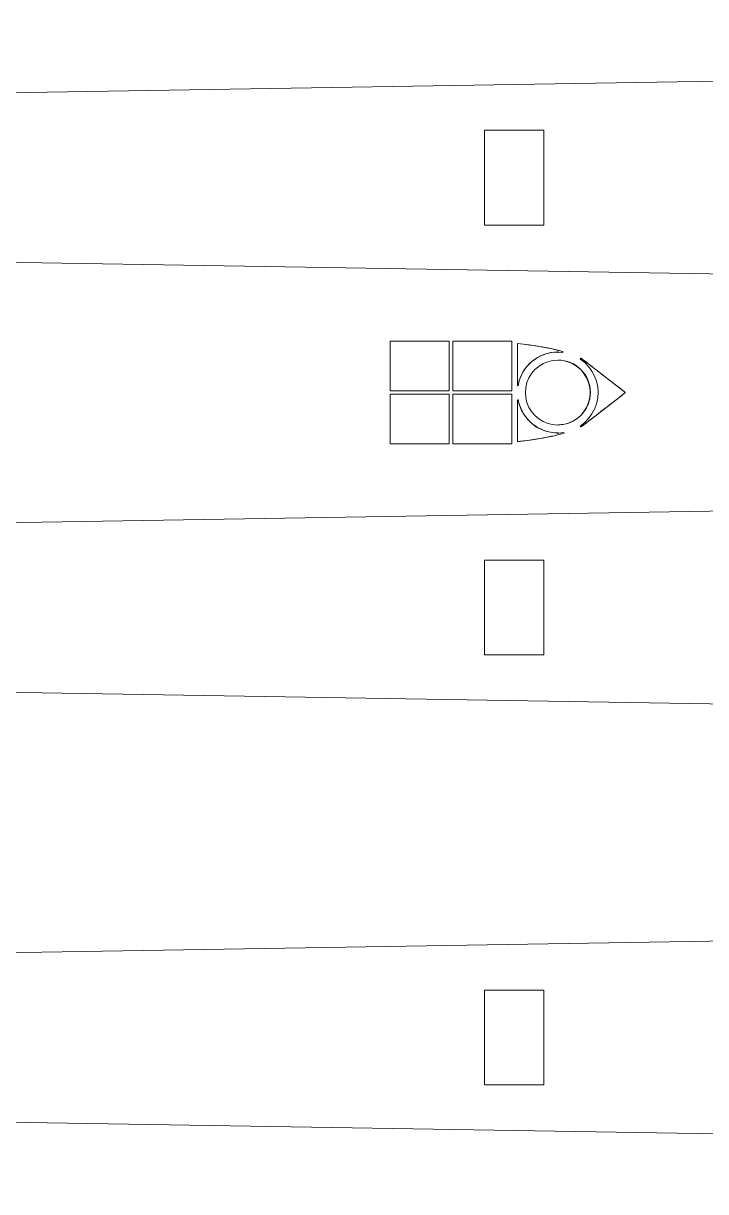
# Model space of a CAD drawing. Header units: centimetres. Extents: x -233 to -82, y 123 to 153.
# Drawn here: x -217 to -209.8, y 139.56 to 151.88 of the extents above; entities that cross this region are included whole.
import ezdxf

# ---------------------------------------------------------------- set-up
doc = ezdxf.new("R2010")
doc.units = ezdxf.units.CM
doc.header["$MEASUREMENT"] = 0
doc.layers.add('layer 1', color=7, linetype='Continuous')

msp = doc.modelspace()

# ---------------------------------------------------------------- linework, layer by layer
at = {"layer": 'layer 1', "color": 1, "lineweight": 9}
for points in [[(-232.60443, 150.89545), (-232.60443, 150.89545), (-172.60328, 151.88182), (-172.60328, 151.88182)], [(-211.84416, 148.52902), (-211.84416, 148.52902), (-211.84416, 148.00408), (-211.84416, 148.00408)], [(-211.35839, 148.41472), (-211.56699, 148.41472), (-211.74496, 148.26384), (-211.77915, 148.05806)], [(-211.11603, 148.34699), (-211.11603, 148.34699), (-211.11814, 148.34699), (-211.11814, 148.34699)], [(-211.77836, 147.91384), (-211.74231, 147.71014), (-211.56525, 147.5617), (-211.35838, 147.5617)]]:
    msp.add_open_spline(points, degree=3, dxfattribs=at)
for points, knots in [([(-211.50761, 149.75455), (-211.50761, 149.75455), (-212.13203, 149.75455), (-212.13203, 149.75455), (-212.13203, 149.75455), (-212.13203, 149.75455), (-212.13203, 150.75362), (-212.13203, 150.75362), (-212.13203, 150.75362), (-212.13203, 150.75362), (-211.50761, 150.75362), (-211.50761, 150.75362)], [0, 0, 0, 0, 0.25, 0.25, 0.25, 0.25, 0.5, 0.5, 0.5, 0.5, 1, 1, 1, 1]), ([(-211.50761, 149.75455), (-211.50761, 149.75455), (-211.50761, 150.75362), (-211.50761, 150.75362), (-211.50761, 150.75362), (-211.50761, 150.75362), (-211.50761, 149.75455), (-211.50761, 149.75455)], [0, 0, 0, 0, 0.33333333, 0.33333333, 0.33333333, 0.33333333, 1, 1, 1, 1]), ([(-232.60443, 146.35943), (-232.60443, 146.35943), (-172.60328, 147.3458), (-172.60328, 147.3458), (-172.60328, 147.3458), (-172.60328, 147.3458), (-172.60328, 148.62638), (-172.60328, 148.62638), (-172.60328, 148.62638), (-172.60328, 148.62638), (-232.60443, 149.61486), (-232.60443, 149.61486)], [0, 0, 0, 0, 0.25, 0.25, 0.25, 0.25, 0.5, 0.5, 0.5, 0.5, 1, 1, 1, 1]), ([(-212.50456, 148.00408), (-212.50456, 148.00408), (-213.12898, 148.00408), (-213.12898, 148.00408), (-213.12898, 148.00408), (-213.12898, 148.00408), (-213.12898, 148.52902), (-213.12898, 148.52902), (-213.12898, 148.52902), (-213.12898, 148.52902), (-212.50456, 148.52902), (-212.50456, 148.52902), (-212.50456, 148.52902), (-212.50456, 148.52902), (-212.50456, 148.00408), (-212.50456, 148.00408), (-212.50456, 148.00408), (-212.50456, 148.00408), (-212.50456, 148.52902), (-212.50456, 148.52902), (-212.50456, 148.52902), (-212.50456, 148.00408), (-212.50456, 148.00408)], [0, 0, 0, 0, 0.16666667, 0.16666667, 0.16666667, 0.16666667, 0.33333333, 0.33333333, 0.33333333, 0.33333333, 0.5, 0.5, 0.5, 0.5, 0.66666667, 0.66666667, 0.66666667, 0.66666667, 1, 1, 1, 1.52494, 1.52494, 1.52494, 1.52494]), ([(-211.84416, 148.00408), (-211.84416, 148.00408), (-212.46858, 148.00408), (-212.46858, 148.00408), (-212.46858, 148.00408), (-212.46858, 148.00408), (-212.46858, 148.52902), (-212.46858, 148.52902), (-212.46858, 148.52902), (-212.46858, 148.52902), (-211.84416, 148.52902), (-211.84416, 148.52902), (-211.84416, 148.52902), (-211.84416, 148.52902), (-211.84416, 148.00408), (-211.84416, 148.00408)], [0, 0, 0, 0, 0.2, 0.2, 0.2, 0.2, 0.4, 0.4, 0.4, 0.4, 0.6, 0.6, 0.6, 0.6, 1, 1, 1, 1]), ([(-211.78065, 148.057), (-211.78065, 148.057), (-211.787, 148.057), (-211.787, 148.057), (-211.787, 148.057), (-211.787, 148.057), (-211.787, 148.50362), (-211.787, 148.50362), (-211.787, 148.50362), (-211.787, 148.50362), (-211.75525, 148.5015), (-211.75525, 148.5015), (-211.75525, 148.5015), (-211.75525, 148.5015), (-211.7235, 148.49727), (-211.7235, 148.49727), (-211.7235, 148.49727), (-211.7235, 148.49727), (-211.65577, 148.48668), (-211.65577, 148.48668), (-211.65577, 148.48668), (-211.65577, 148.48668), (-211.58804, 148.47822), (-211.58804, 148.47822), (-211.58804, 148.47822), (-211.58804, 148.47822), (-211.55629, 148.47187), (-211.55629, 148.47187), (-211.55629, 148.47187), (-211.55629, 148.47187), (-211.52454, 148.46763), (-211.52454, 148.46763), (-211.52454, 148.46763), (-211.52454, 148.46763), (-211.4949, 148.46128), (-211.4949, 148.46128), (-211.4949, 148.46128), (-211.4949, 148.46128), (-211.46527, 148.45705), (-211.46527, 148.45705), (-211.46527, 148.45705), (-211.46527, 148.45705), (-211.43564, 148.4507), (-211.43564, 148.4507), (-211.43564, 148.4507), (-211.43564, 148.4507), (-211.41024, 148.44435), (-211.41024, 148.44435), (-211.41024, 148.44435), (-211.41024, 148.44435), (-211.35732, 148.43165), (-211.35732, 148.43165), (-211.35732, 148.43165), (-211.35732, 148.43165), (-211.30652, 148.41895), (-211.30652, 148.41895), (-211.30652, 148.41895), (-211.30652, 148.41895), (-211.36155, 148.43377), (-211.36155, 148.43377), (-211.36155, 148.43377), (-211.36155, 148.43377), (-211.42082, 148.44647), (-211.42082, 148.44647), (-211.42082, 148.44647), (-211.42082, 148.44647), (-211.48009, 148.45917), (-211.48009, 148.45917), (-211.48009, 148.45917), (-211.48009, 148.45917), (-211.53935, 148.46975), (-211.53935, 148.46975), (-211.53935, 148.46975), (-211.53935, 148.46975), (-211.60074, 148.48033), (-211.60074, 148.48033), (-211.60074, 148.48033), (-211.60074, 148.48033), (-211.66212, 148.4888), (-211.66212, 148.4888), (-211.66212, 148.4888), (-211.66212, 148.4888), (-211.787, 148.50362), (-211.787, 148.50362)], [0, 0, 0, 0, 0.04545455, 0.04545455, 0.04545455, 0.04545455, 0.09090909, 0.09090909, 0.09090909, 0.09090909, 0.13636364, 0.13636364, 0.13636364, 0.13636364, 0.18181818, 0.18181818, 0.18181818, 0.18181818, 0.22727273, 0.22727273, 0.22727273, 0.22727273, 0.27272727, 0.27272727, 0.27272727, 0.27272727, 0.31818182, 0.31818182, 0.31818182, 0.31818182, 0.36363636, 0.36363636, 0.36363636, 0.36363636, 0.40909091, 0.40909091, 0.40909091, 0.40909091, 0.45454545, 0.45454545, 0.45454545, 0.45454545, 0.5, 0.5, 0.5, 0.5, 0.54545455, 0.54545455, 0.54545455, 0.54545455, 0.59090909, 0.59090909, 0.59090909, 0.59090909, 0.63636364, 0.63636364, 0.63636364, 0.63636364, 0.68181818, 0.68181818, 0.68181818, 0.68181818, 0.72727273, 0.72727273, 0.72727273, 0.72727273, 0.77272727, 0.77272727, 0.77272727, 0.77272727, 0.81818182, 0.81818182, 0.81818182, 0.81818182, 0.86363636, 0.86363636, 0.86363636, 0.86363636, 0.90909091, 0.90909091, 0.90909091, 0.90909091, 1, 1, 1, 1]), ([(-211.30652, 148.41048), (-211.30652, 148.41048), (-211.36579, 148.4126), (-211.36579, 148.4126), (-211.36579, 148.4126), (-211.36579, 148.4126), (-211.42506, 148.40837), (-211.42506, 148.40837), (-211.42506, 148.40837), (-211.42506, 148.40837), (-211.48221, 148.39567), (-211.48221, 148.39567), (-211.48221, 148.39567), (-211.48221, 148.39567), (-211.53936, 148.3745), (-211.53936, 148.3745), (-211.53936, 148.3745), (-211.53936, 148.3745), (-211.59016, 148.34487), (-211.59016, 148.34487), (-211.59016, 148.34487), (-211.59016, 148.34487), (-211.63884, 148.311), (-211.63884, 148.311), (-211.63884, 148.311), (-211.63884, 148.311), (-211.68117, 148.26867), (-211.68117, 148.26867), (-211.68117, 148.26867), (-211.68117, 148.26867), (-211.71716, 148.2221), (-211.71716, 148.2221), (-211.71716, 148.2221), (-211.71716, 148.2221), (-211.74467, 148.16918), (-211.74467, 148.16918), (-211.74467, 148.16918), (-211.74467, 148.16918), (-211.76796, 148.11415), (-211.76796, 148.11415), (-211.76796, 148.11415), (-211.76796, 148.11415), (-211.78066, 148.057), (-211.78066, 148.057)], [0, 0, 0, 0, 0.08333333, 0.08333333, 0.08333333, 0.08333333, 0.16666667, 0.16666667, 0.16666667, 0.16666667, 0.25, 0.25, 0.25, 0.25, 0.33333333, 0.33333333, 0.33333333, 0.33333333, 0.41666667, 0.41666667, 0.41666667, 0.41666667, 0.5, 0.5, 0.5, 0.5, 0.58333333, 0.58333333, 0.58333333, 0.58333333, 0.66666667, 0.66666667, 0.66666667, 0.66666667, 0.75, 0.75, 0.75, 0.75, 0.83333333, 0.83333333, 0.83333333, 0.83333333, 1, 1, 1, 1]), ([(-211.30652, 148.41896), (-211.30652, 148.41896), (-211.30652, 148.41049), (-211.30652, 148.41049), (-211.30652, 148.41049), (-211.30652, 148.41049), (-211.30652, 148.41896), (-211.30652, 148.41896)], [0, 0, 0, 0, 0.33333333, 0.33333333, 0.33333333, 0.33333333, 1, 1, 1, 1]), ([(-211.01867, 147.98715), (-211.01867, 147.98715), (-211.0229, 147.93423), (-211.0229, 147.93423), (-211.0229, 147.93423), (-211.0229, 147.93423), (-211.0356, 147.88132), (-211.0356, 147.88132), (-211.0356, 147.88132), (-211.0356, 147.88132), (-211.05677, 147.83052), (-211.05677, 147.83052), (-211.05677, 147.83052), (-211.05677, 147.83052), (-211.08428, 147.78607), (-211.08428, 147.78607), (-211.08428, 147.78607), (-211.08428, 147.78607), (-211.11815, 147.74585), (-211.11815, 147.74585), (-211.11815, 147.74585), (-211.11815, 147.74585), (-211.16048, 147.70987), (-211.16048, 147.70987), (-211.16048, 147.70987), (-211.16048, 147.70987), (-211.20493, 147.68235), (-211.20493, 147.68235), (-211.20493, 147.68235), (-211.20493, 147.68235), (-211.25573, 147.66118), (-211.25573, 147.66118), (-211.25573, 147.66118), (-211.25573, 147.66118), (-211.30653, 147.64848), (-211.30653, 147.64848), (-211.30653, 147.64848), (-211.30653, 147.64848), (-211.35945, 147.64425), (-211.35945, 147.64425), (-211.35945, 147.64425), (-211.35945, 147.64425), (-211.41448, 147.64848), (-211.41448, 147.64848), (-211.41448, 147.64848), (-211.41448, 147.64848), (-211.46528, 147.66118), (-211.46528, 147.66118), (-211.46528, 147.66118), (-211.46528, 147.66118), (-211.51608, 147.68235), (-211.51608, 147.68235), (-211.51608, 147.68235), (-211.51608, 147.68235), (-211.56053, 147.70987), (-211.56053, 147.70987), (-211.56053, 147.70987), (-211.56053, 147.70987), (-211.60287, 147.74585), (-211.60287, 147.74585), (-211.60287, 147.74585), (-211.60287, 147.74585), (-211.63673, 147.78607), (-211.63673, 147.78607), (-211.63673, 147.78607), (-211.63673, 147.78607), (-211.66425, 147.83052), (-211.66425, 147.83052), (-211.66425, 147.83052), (-211.66425, 147.83052), (-211.68542, 147.88132), (-211.68542, 147.88132), (-211.68542, 147.88132), (-211.68542, 147.88132), (-211.69812, 147.93423), (-211.69812, 147.93423), (-211.69812, 147.93423), (-211.69812, 147.93423), (-211.70235, 147.98715), (-211.70235, 147.98715), (-211.70235, 147.98715), (-211.70235, 147.98715), (-211.69812, 148.04007), (-211.69812, 148.04007), (-211.69812, 148.04007), (-211.69812, 148.04007), (-211.68542, 148.09298), (-211.68542, 148.09298), (-211.68542, 148.09298), (-211.68542, 148.09298), (-211.66425, 148.14167), (-211.66425, 148.14167), (-211.66425, 148.14167), (-211.66425, 148.14167), (-211.63673, 148.18823), (-211.63673, 148.18823), (-211.63673, 148.18823), (-211.63673, 148.18823), (-211.60287, 148.22845), (-211.60287, 148.22845), (-211.60287, 148.22845), (-211.60287, 148.22845), (-211.56053, 148.26232), (-211.56053, 148.26232), (-211.56053, 148.26232), (-211.56053, 148.26232), (-211.51608, 148.29195), (-211.51608, 148.29195), (-211.51608, 148.29195), (-211.51608, 148.29195), (-211.46528, 148.311), (-211.46528, 148.311), (-211.46528, 148.311), (-211.46528, 148.311), (-211.41448, 148.3237), (-211.41448, 148.3237), (-211.41448, 148.3237), (-211.41448, 148.3237), (-211.35945, 148.32793), (-211.35945, 148.32793), (-211.35945, 148.32793), (-211.35945, 148.32793), (-211.30653, 148.3237), (-211.30653, 148.3237), (-211.30653, 148.3237), (-211.30653, 148.3237), (-211.25573, 148.311), (-211.25573, 148.311), (-211.25573, 148.311), (-211.25573, 148.311), (-211.20493, 148.29195), (-211.20493, 148.29195), (-211.20493, 148.29195), (-211.20493, 148.29195), (-211.16048, 148.26232), (-211.16048, 148.26232), (-211.16048, 148.26232), (-211.16048, 148.26232), (-211.11815, 148.22845), (-211.11815, 148.22845), (-211.11815, 148.22845), (-211.11815, 148.22845), (-211.08428, 148.18823), (-211.08428, 148.18823), (-211.08428, 148.18823), (-211.08428, 148.18823), (-211.05677, 148.14167), (-211.05677, 148.14167), (-211.05677, 148.14167), (-211.05677, 148.14167), (-211.0356, 148.09298), (-211.0356, 148.09298), (-211.0356, 148.09298), (-211.0356, 148.09298), (-211.0229, 148.04007), (-211.0229, 148.04007), (-211.0229, 148.04007), (-211.0229, 148.04007), (-211.01867, 147.98715), (-211.01867, 147.98715)], [0, 0, 0, 0, 0.02439024, 0.02439024, 0.02439024, 0.02439024, 0.04878049, 0.04878049, 0.04878049, 0.04878049, 0.07317073, 0.07317073, 0.07317073, 0.07317073, 0.09756098, 0.09756098, 0.09756098, 0.09756098, 0.12195122, 0.12195122, 0.12195122, 0.12195122, 0.14634146, 0.14634146, 0.14634146, 0.14634146, 0.17073171, 0.17073171, 0.17073171, 0.17073171, 0.19512195, 0.19512195, 0.19512195, 0.19512195, 0.2195122, 0.2195122, 0.2195122, 0.2195122, 0.24390244, 0.24390244, 0.24390244, 0.24390244, 0.26829268, 0.26829268, 0.26829268, 0.26829268, 0.29268293, 0.29268293, 0.29268293, 0.29268293, 0.31707317, 0.31707317, 0.31707317, 0.31707317, 0.34146341, 0.34146341, 0.34146341, 0.34146341, 0.36585366, 0.36585366, 0.36585366, 0.36585366, 0.3902439, 0.3902439, 0.3902439, 0.3902439, 0.41463415, 0.41463415, 0.41463415, 0.41463415, 0.43902439, 0.43902439, 0.43902439, 0.43902439, 0.46341463, 0.46341463, 0.46341463, 0.46341463, 0.48780488, 0.48780488, 0.48780488, 0.48780488, 0.51219512, 0.51219512, 0.51219512, 0.51219512, 0.53658537, 0.53658537, 0.53658537, 0.53658537, 0.56097561, 0.56097561, 0.56097561, 0.56097561, 0.58536585, 0.58536585, 0.58536585, 0.58536585, 0.6097561, 0.6097561, 0.6097561, 0.6097561, 0.63414634, 0.63414634, 0.63414634, 0.63414634, 0.65853659, 0.65853659, 0.65853659, 0.65853659, 0.68292683, 0.68292683, 0.68292683, 0.68292683, 0.70731707, 0.70731707, 0.70731707, 0.70731707, 0.73170732, 0.73170732, 0.73170732, 0.73170732, 0.75609756, 0.75609756, 0.75609756, 0.75609756, 0.7804878, 0.7804878, 0.7804878, 0.7804878, 0.80487805, 0.80487805, 0.80487805, 0.80487805, 0.82926829, 0.82926829, 0.82926829, 0.82926829, 0.85365854, 0.85365854, 0.85365854, 0.85365854, 0.87804878, 0.87804878, 0.87804878, 0.87804878, 0.90243902, 0.90243902, 0.90243902, 0.90243902, 0.92682927, 0.92682927, 0.92682927, 0.92682927, 0.95121951, 0.95121951, 0.95121951, 0.95121951, 1, 1, 1, 1]), ([(-211.35835, 147.64636), (-211.16958, 147.64636), (-211.01655, 147.79943), (-211.01655, 147.9882), (-211.01655, 147.9882), (-211.01655, 148.17698), (-211.16958, 148.33001), (-211.35835, 148.33005)], [0, 0, 0, 0, 0.33333333, 0.33333333, 0.33333333, 0.33333333, 1, 1, 1, 1]), ([(-211.1245, 147.63155), (-211.1245, 147.63155), (-211.07582, 147.66965), (-211.07582, 147.66965), (-211.07582, 147.66965), (-211.07582, 147.66965), (-211.0356, 147.71198), (-211.0356, 147.71198), (-211.0356, 147.71198), (-211.0356, 147.71198), (-210.99962, 147.76067), (-210.99962, 147.76067), (-210.99962, 147.76067), (-210.99962, 147.76067), (-210.9721, 147.81147), (-210.9721, 147.81147), (-210.9721, 147.81147), (-210.9721, 147.81147), (-210.95093, 147.86862), (-210.95093, 147.86862), (-210.95093, 147.86862), (-210.95093, 147.86862), (-210.93823, 147.92788), (-210.93823, 147.92788), (-210.93823, 147.92788), (-210.93823, 147.92788), (-210.934, 147.98715), (-210.934, 147.98715), (-210.934, 147.98715), (-210.934, 147.98715), (-210.93823, 148.04642), (-210.93823, 148.04642), (-210.93823, 148.04642), (-210.93823, 148.04642), (-210.95093, 148.10568), (-210.95093, 148.10568), (-210.95093, 148.10568), (-210.95093, 148.10568), (-210.9721, 148.16072), (-210.9721, 148.16072), (-210.9721, 148.16072), (-210.9721, 148.16072), (-210.99962, 148.21363), (-210.99962, 148.21363), (-210.99962, 148.21363), (-210.99962, 148.21363), (-211.0356, 148.26232), (-211.0356, 148.26232), (-211.0356, 148.26232), (-211.0356, 148.26232), (-211.07582, 148.30465), (-211.07582, 148.30465), (-211.07582, 148.30465), (-211.07582, 148.30465), (-211.1245, 148.34063), (-211.1245, 148.34063), (-211.1245, 148.34063), (-211.1245, 148.34063), (-211.11815, 148.34698), (-211.11815, 148.34698), (-211.11815, 148.34698), (-211.11815, 148.34698), (-211.11603, 148.34698), (-211.11603, 148.34698), (-211.11603, 148.34698), (-211.11603, 148.34698), (-211.11392, 148.34698), (-211.11392, 148.34698), (-211.11392, 148.34698), (-211.11392, 148.34698), (-211.11392, 148.34487), (-211.11392, 148.34487), (-211.11392, 148.34487), (-211.11392, 148.34487), (-211.10968, 148.34487), (-211.10968, 148.34487), (-211.10968, 148.34487), (-211.10968, 148.34487), (-211.10545, 148.34063), (-211.10545, 148.34063), (-211.10545, 148.34063), (-211.10545, 148.34063), (-211.10122, 148.3364), (-211.10122, 148.3364), (-211.10122, 148.3364), (-211.10122, 148.3364), (-211.09275, 148.33217), (-211.09275, 148.33217), (-211.09275, 148.33217), (-211.09275, 148.33217), (-211.08428, 148.3237), (-211.08428, 148.3237), (-211.08428, 148.3237), (-211.08428, 148.3237), (-211.07158, 148.31735), (-211.07158, 148.31735), (-211.07158, 148.31735), (-211.07158, 148.31735), (-211.05888, 148.30677), (-211.05888, 148.30677), (-211.05888, 148.30677), (-211.05888, 148.30677), (-211.04618, 148.29618), (-211.04618, 148.29618), (-211.04618, 148.29618), (-211.04618, 148.29618), (-211.03137, 148.2856), (-211.03137, 148.2856), (-211.03137, 148.2856), (-211.03137, 148.2856), (-211.01443, 148.2729), (-211.01443, 148.2729), (-211.01443, 148.2729), (-211.01443, 148.2729), (-210.9975, 148.2602), (-210.9975, 148.2602), (-210.9975, 148.2602), (-210.9975, 148.2602), (-210.98057, 148.24538), (-210.98057, 148.24538), (-210.98057, 148.24538), (-210.98057, 148.24538), (-210.96152, 148.23057), (-210.96152, 148.23057), (-210.96152, 148.23057), (-210.96152, 148.23057), (-210.94035, 148.21575), (-210.94035, 148.21575), (-210.94035, 148.21575), (-210.94035, 148.21575), (-210.9213, 148.19882), (-210.9213, 148.19882), (-210.9213, 148.19882), (-210.9213, 148.19882), (-210.90013, 148.184), (-210.90013, 148.184), (-210.90013, 148.184), (-210.90013, 148.184), (-210.85568, 148.15013), (-210.85568, 148.15013), (-210.85568, 148.15013), (-210.85568, 148.15013), (-210.81123, 148.11415), (-210.81123, 148.11415), (-210.81123, 148.11415), (-210.81123, 148.11415), (-210.76678, 148.08028), (-210.76678, 148.08028), (-210.76678, 148.08028), (-210.76678, 148.08028), (-210.72445, 148.04642), (-210.72445, 148.04642), (-210.72445, 148.04642), (-210.72445, 148.04642), (-210.70328, 148.0316), (-210.70328, 148.0316), (-210.70328, 148.0316), (-210.70328, 148.0316), (-210.68423, 148.01467), (-210.68423, 148.01467), (-210.68423, 148.01467), (-210.68423, 148.01467), (-210.66518, 147.99985), (-210.66518, 147.99985), (-210.66518, 147.99985), (-210.66518, 147.99985), (-210.64825, 147.98715), (-210.64825, 147.98715), (-210.64825, 147.98715), (-210.64825, 147.98715), (-210.67788, 148.01043), (-210.67788, 148.01043), (-210.67788, 148.01043), (-210.67788, 148.01043), (-210.70752, 148.03372), (-210.70752, 148.03372), (-210.70752, 148.03372), (-210.70752, 148.03372), (-210.73503, 148.05488), (-210.73503, 148.05488), (-210.73503, 148.05488), (-210.73503, 148.05488), (-210.76255, 148.07605), (-210.76255, 148.07605), (-210.76255, 148.07605), (-210.76255, 148.07605), (-210.78795, 148.09722), (-210.78795, 148.09722), (-210.78795, 148.09722), (-210.78795, 148.09722), (-210.81335, 148.11627), (-210.81335, 148.11627), (-210.81335, 148.11627), (-210.81335, 148.11627), (-210.83875, 148.13532), (-210.83875, 148.13532), (-210.83875, 148.13532), (-210.83875, 148.13532), (-210.86203, 148.15437), (-210.86203, 148.15437), (-210.86203, 148.15437), (-210.86203, 148.15437), (-210.88532, 148.1713), (-210.88532, 148.1713), (-210.88532, 148.1713), (-210.88532, 148.1713), (-210.90648, 148.18823), (-210.90648, 148.18823), (-210.90648, 148.18823), (-210.90648, 148.18823), (-210.92765, 148.20517), (-210.92765, 148.20517), (-210.92765, 148.20517), (-210.92765, 148.20517), (-210.9467, 148.21998), (-210.9467, 148.21998), (-210.9467, 148.21998), (-210.9467, 148.21998), (-210.96575, 148.23268), (-210.96575, 148.23268), (-210.96575, 148.23268), (-210.96575, 148.23268), (-210.98268, 148.2475), (-210.98268, 148.2475), (-210.98268, 148.2475), (-210.98268, 148.2475), (-210.99962, 148.2602), (-210.99962, 148.2602), (-210.99962, 148.2602), (-210.99962, 148.2602), (-211.01443, 148.27078), (-211.01443, 148.27078), (-211.01443, 148.27078), (-211.01443, 148.27078), (-211.02713, 148.28137), (-211.02713, 148.28137), (-211.02713, 148.28137), (-211.02713, 148.28137), (-211.04195, 148.29195), (-211.04195, 148.29195), (-211.04195, 148.29195), (-211.04195, 148.29195), (-211.05253, 148.30042), (-211.05253, 148.30042), (-211.05253, 148.30042), (-211.05253, 148.30042), (-211.06312, 148.30888), (-211.06312, 148.30888), (-211.06312, 148.30888), (-211.06312, 148.30888), (-211.0737, 148.31735), (-211.0737, 148.31735), (-211.0737, 148.31735), (-211.0737, 148.31735), (-211.08217, 148.3237), (-211.08217, 148.3237), (-211.08217, 148.3237), (-211.08217, 148.3237), (-211.08852, 148.32793), (-211.08852, 148.32793), (-211.08852, 148.32793), (-211.08852, 148.32793), (-211.09487, 148.33217), (-211.09487, 148.33217), (-211.09487, 148.33217), (-211.09487, 148.33217), (-211.0991, 148.3364), (-211.0991, 148.3364), (-211.0991, 148.3364), (-211.0991, 148.3364), (-211.10333, 148.34063), (-211.10333, 148.34063), (-211.10333, 148.34063), (-211.10333, 148.34063), (-211.10757, 148.34275), (-211.10757, 148.34275), (-211.10757, 148.34275), (-211.10757, 148.34275), (-211.10968, 148.34487), (-211.10968, 148.34487), (-211.10968, 148.34487), (-211.10968, 148.34487), (-211.11392, 148.34487), (-211.11392, 148.34487), (-211.11392, 148.34487), (-211.11392, 148.34487), (-211.11392, 148.34698), (-211.11392, 148.34698)], [0, 0, 0, 0, 0.01369863, 0.01369863, 0.01369863, 0.01369863, 0.02739726, 0.02739726, 0.02739726, 0.02739726, 0.04109589, 0.04109589, 0.04109589, 0.04109589, 0.05479452, 0.05479452, 0.05479452, 0.05479452, 0.06849315, 0.06849315, 0.06849315, 0.06849315, 0.08219178, 0.08219178, 0.08219178, 0.08219178, 0.09589041, 0.09589041, 0.09589041, 0.09589041, 0.10958904, 0.10958904, 0.10958904, 0.10958904, 0.12328767, 0.12328767, 0.12328767, 0.12328767, 0.1369863, 0.1369863, 0.1369863, 0.1369863, 0.15068493, 0.15068493, 0.15068493, 0.15068493, 0.16438356, 0.16438356, 0.16438356, 0.16438356, 0.17808219, 0.17808219, 0.17808219, 0.17808219, 0.19178082, 0.19178082, 0.19178082, 0.19178082, 0.20547945, 0.20547945, 0.20547945, 0.20547945, 0.21917808, 0.21917808, 0.21917808, 0.21917808, 0.23287671, 0.23287671, 0.23287671, 0.23287671, 0.24657534, 0.24657534, 0.24657534, 0.24657534, 0.26027397, 0.26027397, 0.26027397, 0.26027397, 0.2739726, 0.2739726, 0.2739726, 0.2739726, 0.28767123, 0.28767123, 0.28767123, 0.28767123, 0.30136986, 0.30136986, 0.30136986, 0.30136986, 0.31506849, 0.31506849, 0.31506849, 0.31506849, 0.32876712, 0.32876712, 0.32876712, 0.32876712, 0.34246575, 0.34246575, 0.34246575, 0.34246575, 0.35616438, 0.35616438, 0.35616438, 0.35616438, 0.36986301, 0.36986301, 0.36986301, 0.36986301, 0.38356164, 0.38356164, 0.38356164, 0.38356164, 0.39726027, 0.39726027, 0.39726027, 0.39726027, 0.4109589, 0.4109589, 0.4109589, 0.4109589, 0.42465753, 0.42465753, 0.42465753, 0.42465753, 0.43835616, 0.43835616, 0.43835616, 0.43835616, 0.45205479, 0.45205479, 0.45205479, 0.45205479, 0.46575342, 0.46575342, 0.46575342, 0.46575342, 0.47945205, 0.47945205, 0.47945205, 0.47945205, 0.49315068, 0.49315068, 0.49315068, 0.49315068, 0.50684932, 0.50684932, 0.50684932, 0.50684932, 0.52054795, 0.52054795, 0.52054795, 0.52054795, 0.53424658, 0.53424658, 0.53424658, 0.53424658, 0.54794521, 0.54794521, 0.54794521, 0.54794521, 0.56164384, 0.56164384, 0.56164384, 0.56164384, 0.57534247, 0.57534247, 0.57534247, 0.57534247, 0.5890411, 0.5890411, 0.5890411, 0.5890411, 0.60273973, 0.60273973, 0.60273973, 0.60273973, 0.61643836, 0.61643836, 0.61643836, 0.61643836, 0.63013699, 0.63013699, 0.63013699, 0.63013699, 0.64383562, 0.64383562, 0.64383562, 0.64383562, 0.65753425, 0.65753425, 0.65753425, 0.65753425, 0.67123288, 0.67123288, 0.67123288, 0.67123288, 0.68493151, 0.68493151, 0.68493151, 0.68493151, 0.69863014, 0.69863014, 0.69863014, 0.69863014, 0.71232877, 0.71232877, 0.71232877, 0.71232877, 0.7260274, 0.7260274, 0.7260274, 0.7260274, 0.73972603, 0.73972603, 0.73972603, 0.73972603, 0.75342466, 0.75342466, 0.75342466, 0.75342466, 0.76712329, 0.76712329, 0.76712329, 0.76712329, 0.78082192, 0.78082192, 0.78082192, 0.78082192, 0.79452055, 0.79452055, 0.79452055, 0.79452055, 0.80821918, 0.80821918, 0.80821918, 0.80821918, 0.82191781, 0.82191781, 0.82191781, 0.82191781, 0.83561644, 0.83561644, 0.83561644, 0.83561644, 0.84931507, 0.84931507, 0.84931507, 0.84931507, 0.8630137, 0.8630137, 0.8630137, 0.8630137, 0.87671233, 0.87671233, 0.87671233, 0.87671233, 0.89041096, 0.89041096, 0.89041096, 0.89041096, 0.90410959, 0.90410959, 0.90410959, 0.90410959, 0.91780822, 0.91780822, 0.91780822, 0.91780822, 0.93150685, 0.93150685, 0.93150685, 0.93150685, 0.94520548, 0.94520548, 0.94520548, 0.94520548, 0.95890411, 0.95890411, 0.95890411, 0.95890411, 0.97260274, 0.97260274, 0.97260274, 0.97260274, 1, 1, 1, 1]), ([(-213.12898, 147.9702), (-213.12898, 147.9702), (-212.50456, 147.9702), (-212.50456, 147.9702), (-212.50456, 147.9702), (-212.50456, 147.9702), (-212.50456, 147.44527), (-212.50456, 147.44527), (-212.50456, 147.44527), (-212.50456, 147.44527), (-212.50456, 147.9702), (-212.50456, 147.9702)], [0, 0, 0, 0, 0.25, 0.25, 0.25, 0.25, 0.5, 0.5, 0.5, 0.5, 1, 1, 1, 1]), ([(-212.50455, 147.44527), (-212.50455, 147.44527), (-213.12897, 147.44527), (-213.12897, 147.44527), (-213.12897, 147.44527), (-213.12897, 147.44527), (-213.12897, 147.9702), (-213.12897, 147.9702)], [0, 0, 0, 0, 0.33333333, 0.33333333, 0.33333333, 0.33333333, 1, 1, 1, 1]), ([(-211.84416, 147.44528), (-211.84416, 147.44528), (-212.46858, 147.44528), (-212.46858, 147.44528), (-212.46858, 147.44528), (-212.46858, 147.44528), (-212.46858, 147.97022), (-212.46858, 147.97022), (-212.46858, 147.97022), (-212.46858, 147.97022), (-211.84416, 147.97022), (-211.84416, 147.97022), (-211.84416, 147.97022), (-211.84416, 147.97022), (-211.84416, 147.44528), (-211.84416, 147.44528), (-211.84416, 147.44528), (-211.84416, 147.44528), (-211.84416, 147.97022), (-211.84416, 147.97022), (-211.84416, 147.97022), (-211.84416, 147.44528), (-211.84416, 147.44528)], [0, 0, 0, 0, 0.16666667, 0.16666667, 0.16666667, 0.16666667, 0.33333333, 0.33333333, 0.33333333, 0.33333333, 0.5, 0.5, 0.5, 0.5, 0.66666667, 0.66666667, 0.66666667, 0.66666667, 1, 1, 1, 1.52494, 1.52494, 1.52494, 1.52494]), ([(-211.78701, 147.46856), (-211.78701, 147.46856), (-211.78701, 147.90671), (-211.78701, 147.90671), (-211.78701, 147.90671), (-211.78701, 147.90671), (-211.78066, 147.91306), (-211.78066, 147.91306), (-211.78066, 147.91306), (-211.78066, 147.91306), (-211.76584, 147.85379), (-211.76584, 147.85379), (-211.76584, 147.85379), (-211.76584, 147.85379), (-211.74256, 147.79876), (-211.74256, 147.79876), (-211.74256, 147.79876), (-211.74256, 147.79876), (-211.71293, 147.74796), (-211.71293, 147.74796), (-211.71293, 147.74796), (-211.71293, 147.74796), (-211.67694, 147.70139), (-211.67694, 147.70139), (-211.67694, 147.70139), (-211.67694, 147.70139), (-211.63249, 147.65906), (-211.63249, 147.65906), (-211.63249, 147.65906), (-211.63249, 147.65906), (-211.58381, 147.62308), (-211.58381, 147.62308), (-211.58381, 147.62308), (-211.58381, 147.62308), (-211.53089, 147.59556), (-211.53089, 147.59556), (-211.53089, 147.59556), (-211.53089, 147.59556), (-211.47586, 147.57651), (-211.47586, 147.57651), (-211.47586, 147.57651), (-211.47586, 147.57651), (-211.41659, 147.56381), (-211.41659, 147.56381), (-211.41659, 147.56381), (-211.41659, 147.56381), (-211.35733, 147.55958), (-211.35733, 147.55958), (-211.35733, 147.55958), (-211.35733, 147.55958), (-211.29806, 147.56381), (-211.29806, 147.56381)], [0, 0, 0, 0, 0.07142857, 0.07142857, 0.07142857, 0.07142857, 0.14285714, 0.14285714, 0.14285714, 0.14285714, 0.21428571, 0.21428571, 0.21428571, 0.21428571, 0.28571429, 0.28571429, 0.28571429, 0.28571429, 0.35714286, 0.35714286, 0.35714286, 0.35714286, 0.42857143, 0.42857143, 0.42857143, 0.42857143, 0.5, 0.5, 0.5, 0.5, 0.57142857, 0.57142857, 0.57142857, 0.57142857, 0.64285714, 0.64285714, 0.64285714, 0.64285714, 0.71428571, 0.71428571, 0.71428571, 0.71428571, 0.78571429, 0.78571429, 0.78571429, 0.78571429, 0.85714286, 0.85714286, 0.85714286, 0.85714286, 1, 1, 1, 1]), ([(-211.1245, 147.63155), (-211.1245, 147.63155), (-211.11815, 147.62732), (-211.11815, 147.62732), (-211.11815, 147.62732), (-211.11815, 147.62732), (-211.10545, 147.63367), (-211.10545, 147.63367), (-211.10545, 147.63367), (-211.10545, 147.63367), (-211.09275, 147.64002), (-211.09275, 147.64002), (-211.09275, 147.64002), (-211.09275, 147.64002), (-211.08217, 147.6506), (-211.08217, 147.6506), (-211.08217, 147.6506), (-211.08217, 147.6506), (-211.06735, 147.66118), (-211.06735, 147.66118), (-211.06735, 147.66118), (-211.06735, 147.66118), (-211.05465, 147.66965), (-211.05465, 147.66965), (-211.05465, 147.66965), (-211.05465, 147.66965), (-211.04407, 147.67812), (-211.04407, 147.67812), (-211.04407, 147.67812), (-211.04407, 147.67812), (-211.03137, 147.6887), (-211.03137, 147.6887), (-211.03137, 147.6887), (-211.03137, 147.6887), (-211.01867, 147.69928), (-211.01867, 147.69928), (-211.01867, 147.69928), (-211.01867, 147.69928), (-211.00385, 147.70987), (-211.00385, 147.70987), (-211.00385, 147.70987), (-211.00385, 147.70987), (-210.98903, 147.72045), (-210.98903, 147.72045), (-210.98903, 147.72045), (-210.98903, 147.72045), (-210.9721, 147.73315), (-210.9721, 147.73315), (-210.9721, 147.73315), (-210.9721, 147.73315), (-210.95517, 147.74585), (-210.95517, 147.74585), (-210.95517, 147.74585), (-210.95517, 147.74585), (-210.9213, 147.77337), (-210.9213, 147.77337), (-210.9213, 147.77337), (-210.9213, 147.77337), (-210.88532, 147.80088), (-210.88532, 147.80088), (-210.88532, 147.80088), (-210.88532, 147.80088), (-210.81123, 147.85803), (-210.81123, 147.85803), (-210.81123, 147.85803), (-210.81123, 147.85803), (-210.77737, 147.88555), (-210.77737, 147.88555), (-210.77737, 147.88555), (-210.77737, 147.88555), (-210.7435, 147.91095), (-210.7435, 147.91095), (-210.7435, 147.91095), (-210.7435, 147.91095), (-210.72868, 147.92365), (-210.72868, 147.92365), (-210.72868, 147.92365), (-210.72868, 147.92365), (-210.71387, 147.93423), (-210.71387, 147.93423), (-210.71387, 147.93423), (-210.71387, 147.93423), (-210.69905, 147.94482), (-210.69905, 147.94482), (-210.69905, 147.94482), (-210.69905, 147.94482), (-210.68635, 147.9554), (-210.68635, 147.9554), (-210.68635, 147.9554), (-210.68635, 147.9554), (-210.67577, 147.96598), (-210.67577, 147.96598), (-210.67577, 147.96598), (-210.67577, 147.96598), (-210.66518, 147.97233), (-210.66518, 147.97233), (-210.66518, 147.97233), (-210.66518, 147.97233), (-210.6546, 147.9808), (-210.6546, 147.9808), (-210.6546, 147.9808), (-210.6546, 147.9808), (-210.64825, 147.98715), (-210.64825, 147.98715), (-210.64825, 147.98715), (-210.64825, 147.98715), (-210.67788, 147.96387), (-210.67788, 147.96387), (-210.67788, 147.96387), (-210.67788, 147.96387), (-210.70752, 147.94058), (-210.70752, 147.94058), (-210.70752, 147.94058), (-210.70752, 147.94058), (-210.73503, 147.9173), (-210.73503, 147.9173), (-210.73503, 147.9173), (-210.73503, 147.9173), (-210.76255, 147.89613), (-210.76255, 147.89613), (-210.76255, 147.89613), (-210.76255, 147.89613), (-210.79007, 147.87497), (-210.79007, 147.87497), (-210.79007, 147.87497), (-210.79007, 147.87497), (-210.81547, 147.85592), (-210.81547, 147.85592), (-210.81547, 147.85592), (-210.81547, 147.85592), (-210.84087, 147.83687), (-210.84087, 147.83687), (-210.84087, 147.83687), (-210.84087, 147.83687), (-210.86415, 147.81782), (-210.86415, 147.81782), (-210.86415, 147.81782), (-210.86415, 147.81782), (-210.88743, 147.80088), (-210.88743, 147.80088), (-210.88743, 147.80088), (-210.88743, 147.80088), (-210.9086, 147.78395), (-210.9086, 147.78395), (-210.9086, 147.78395), (-210.9086, 147.78395), (-210.92977, 147.76702), (-210.92977, 147.76702), (-210.92977, 147.76702), (-210.92977, 147.76702), (-210.94882, 147.7522), (-210.94882, 147.7522), (-210.94882, 147.7522), (-210.94882, 147.7522), (-210.96787, 147.73738), (-210.96787, 147.73738), (-210.96787, 147.73738), (-210.96787, 147.73738), (-210.9848, 147.72468), (-210.9848, 147.72468), (-210.9848, 147.72468), (-210.9848, 147.72468), (-211.00173, 147.71198), (-211.00173, 147.71198), (-211.00173, 147.71198), (-211.00173, 147.71198), (-211.01655, 147.69928), (-211.01655, 147.69928), (-211.01655, 147.69928), (-211.01655, 147.69928), (-211.03137, 147.6887), (-211.03137, 147.6887), (-211.03137, 147.6887), (-211.03137, 147.6887), (-211.04407, 147.67812), (-211.04407, 147.67812), (-211.04407, 147.67812), (-211.04407, 147.67812), (-211.05465, 147.66965), (-211.05465, 147.66965), (-211.05465, 147.66965), (-211.05465, 147.66965), (-211.06523, 147.66118), (-211.06523, 147.66118), (-211.06523, 147.66118), (-211.06523, 147.66118), (-211.07582, 147.65483), (-211.07582, 147.65483), (-211.07582, 147.65483), (-211.07582, 147.65483), (-211.08428, 147.64848), (-211.08428, 147.64848), (-211.08428, 147.64848), (-211.08428, 147.64848), (-211.09063, 147.64425), (-211.09063, 147.64425), (-211.09063, 147.64425), (-211.09063, 147.64425), (-211.09698, 147.6379), (-211.09698, 147.6379), (-211.09698, 147.6379), (-211.09698, 147.6379), (-211.10122, 147.63578), (-211.10122, 147.63578), (-211.10122, 147.63578), (-211.10122, 147.63578), (-211.10545, 147.63155), (-211.10545, 147.63155), (-211.10545, 147.63155), (-211.10545, 147.63155), (-211.10968, 147.62943), (-211.10968, 147.62943), (-211.10968, 147.62943), (-211.10968, 147.62943), (-211.1118, 147.62943), (-211.1118, 147.62943), (-211.1118, 147.62943), (-211.1118, 147.62943), (-211.11392, 147.62732), (-211.11392, 147.62732), (-211.11392, 147.62732), (-211.11392, 147.62732), (-211.11603, 147.62732), (-211.11603, 147.62732)], [0, 0, 0, 0, 0.01754386, 0.01754386, 0.01754386, 0.01754386, 0.03508772, 0.03508772, 0.03508772, 0.03508772, 0.05263158, 0.05263158, 0.05263158, 0.05263158, 0.07017544, 0.07017544, 0.07017544, 0.07017544, 0.0877193, 0.0877193, 0.0877193, 0.0877193, 0.10526316, 0.10526316, 0.10526316, 0.10526316, 0.12280702, 0.12280702, 0.12280702, 0.12280702, 0.14035088, 0.14035088, 0.14035088, 0.14035088, 0.15789474, 0.15789474, 0.15789474, 0.15789474, 0.1754386, 0.1754386, 0.1754386, 0.1754386, 0.19298246, 0.19298246, 0.19298246, 0.19298246, 0.21052632, 0.21052632, 0.21052632, 0.21052632, 0.22807018, 0.22807018, 0.22807018, 0.22807018, 0.24561404, 0.24561404, 0.24561404, 0.24561404, 0.26315789, 0.26315789, 0.26315789, 0.26315789, 0.28070175, 0.28070175, 0.28070175, 0.28070175, 0.29824561, 0.29824561, 0.29824561, 0.29824561, 0.31578947, 0.31578947, 0.31578947, 0.31578947, 0.33333333, 0.33333333, 0.33333333, 0.33333333, 0.35087719, 0.35087719, 0.35087719, 0.35087719, 0.36842105, 0.36842105, 0.36842105, 0.36842105, 0.38596491, 0.38596491, 0.38596491, 0.38596491, 0.40350877, 0.40350877, 0.40350877, 0.40350877, 0.42105263, 0.42105263, 0.42105263, 0.42105263, 0.43859649, 0.43859649, 0.43859649, 0.43859649, 0.45614035, 0.45614035, 0.45614035, 0.45614035, 0.47368421, 0.47368421, 0.47368421, 0.47368421, 0.49122807, 0.49122807, 0.49122807, 0.49122807, 0.50877193, 0.50877193, 0.50877193, 0.50877193, 0.52631579, 0.52631579, 0.52631579, 0.52631579, 0.54385965, 0.54385965, 0.54385965, 0.54385965, 0.56140351, 0.56140351, 0.56140351, 0.56140351, 0.57894737, 0.57894737, 0.57894737, 0.57894737, 0.59649123, 0.59649123, 0.59649123, 0.59649123, 0.61403509, 0.61403509, 0.61403509, 0.61403509, 0.63157895, 0.63157895, 0.63157895, 0.63157895, 0.64912281, 0.64912281, 0.64912281, 0.64912281, 0.66666667, 0.66666667, 0.66666667, 0.66666667, 0.68421053, 0.68421053, 0.68421053, 0.68421053, 0.70175439, 0.70175439, 0.70175439, 0.70175439, 0.71929825, 0.71929825, 0.71929825, 0.71929825, 0.73684211, 0.73684211, 0.73684211, 0.73684211, 0.75438596, 0.75438596, 0.75438596, 0.75438596, 0.77192982, 0.77192982, 0.77192982, 0.77192982, 0.78947368, 0.78947368, 0.78947368, 0.78947368, 0.80701754, 0.80701754, 0.80701754, 0.80701754, 0.8245614, 0.8245614, 0.8245614, 0.8245614, 0.84210526, 0.84210526, 0.84210526, 0.84210526, 0.85964912, 0.85964912, 0.85964912, 0.85964912, 0.87719298, 0.87719298, 0.87719298, 0.87719298, 0.89473684, 0.89473684, 0.89473684, 0.89473684, 0.9122807, 0.9122807, 0.9122807, 0.9122807, 0.92982456, 0.92982456, 0.92982456, 0.92982456, 0.94736842, 0.94736842, 0.94736842, 0.94736842, 0.96491228, 0.96491228, 0.96491228, 0.96491228, 1, 1, 1, 1]), ([(-211.29383, 147.55958), (-211.29383, 147.55958), (-211.29383, 147.55958), (-211.29383, 147.55958), (-211.29383, 147.55958), (-211.29383, 147.55958), (-211.34463, 147.54476), (-211.34463, 147.54476), (-211.34463, 147.54476), (-211.34463, 147.54476), (-211.37214, 147.53841), (-211.37214, 147.53841), (-211.37214, 147.53841), (-211.37214, 147.53841), (-211.39966, 147.52995), (-211.39966, 147.52995), (-211.39966, 147.52995), (-211.39966, 147.52995), (-211.42718, 147.52571), (-211.42718, 147.52571), (-211.42718, 147.52571), (-211.42718, 147.52571), (-211.45681, 147.51936), (-211.45681, 147.51936), (-211.45681, 147.51936), (-211.45681, 147.51936), (-211.48644, 147.51301), (-211.48644, 147.51301), (-211.48644, 147.51301), (-211.48644, 147.51301), (-211.51819, 147.50666), (-211.51819, 147.50666), (-211.51819, 147.50666), (-211.51819, 147.50666), (-211.54994, 147.50243), (-211.54994, 147.50243), (-211.54994, 147.50243), (-211.54994, 147.50243), (-211.58381, 147.49608), (-211.58381, 147.49608), (-211.58381, 147.49608), (-211.58381, 147.49608), (-211.65154, 147.4855), (-211.65154, 147.4855), (-211.65154, 147.4855), (-211.65154, 147.4855), (-211.72139, 147.47703), (-211.72139, 147.47703), (-211.72139, 147.47703), (-211.72139, 147.47703), (-211.75526, 147.4728), (-211.75526, 147.4728), (-211.75526, 147.4728), (-211.75526, 147.4728), (-211.78701, 147.46856), (-211.78701, 147.46856), (-211.78701, 147.46856), (-211.78701, 147.46856), (-211.65789, 147.4855), (-211.65789, 147.4855), (-211.65789, 147.4855), (-211.65789, 147.4855), (-211.59439, 147.49396), (-211.59439, 147.49396), (-211.59439, 147.49396), (-211.59439, 147.49396), (-211.53301, 147.50455), (-211.53301, 147.50455), (-211.53301, 147.50455), (-211.53301, 147.50455), (-211.46951, 147.51513), (-211.46951, 147.51513), (-211.46951, 147.51513), (-211.46951, 147.51513), (-211.41024, 147.52783), (-211.41024, 147.52783), (-211.41024, 147.52783), (-211.41024, 147.52783), (-211.35098, 147.54265), (-211.35098, 147.54265), (-211.35098, 147.54265), (-211.35098, 147.54265), (-211.29383, 147.55958), (-211.29383, 147.55958)], [0, 0, 0, 0, 0.04545455, 0.04545455, 0.04545455, 0.04545455, 0.09090909, 0.09090909, 0.09090909, 0.09090909, 0.13636364, 0.13636364, 0.13636364, 0.13636364, 0.18181818, 0.18181818, 0.18181818, 0.18181818, 0.22727273, 0.22727273, 0.22727273, 0.22727273, 0.27272727, 0.27272727, 0.27272727, 0.27272727, 0.31818182, 0.31818182, 0.31818182, 0.31818182, 0.36363636, 0.36363636, 0.36363636, 0.36363636, 0.40909091, 0.40909091, 0.40909091, 0.40909091, 0.45454545, 0.45454545, 0.45454545, 0.45454545, 0.5, 0.5, 0.5, 0.5, 0.54545455, 0.54545455, 0.54545455, 0.54545455, 0.59090909, 0.59090909, 0.59090909, 0.59090909, 0.63636364, 0.63636364, 0.63636364, 0.63636364, 0.68181818, 0.68181818, 0.68181818, 0.68181818, 0.72727273, 0.72727273, 0.72727273, 0.72727273, 0.77272727, 0.77272727, 0.77272727, 0.77272727, 0.81818182, 0.81818182, 0.81818182, 0.81818182, 0.86363636, 0.86363636, 0.86363636, 0.86363636, 0.90909091, 0.90909091, 0.90909091, 0.90909091, 1, 1, 1, 1]), ([(-211.29806, 147.56382), (-211.29806, 147.56382), (-211.29383, 147.55958), (-211.29383, 147.55958), (-211.29383, 147.55958), (-211.29383, 147.55958), (-211.29806, 147.56382), (-211.29806, 147.56382)], [0, 0, 0, 0, 0.33333333, 0.33333333, 0.33333333, 0.33333333, 1, 1, 1, 1]), ([(-211.50761, 145.21853), (-211.50761, 145.21853), (-212.13203, 145.21853), (-212.13203, 145.21853), (-212.13203, 145.21853), (-212.13203, 145.21853), (-212.13203, 146.21972), (-212.13203, 146.21972), (-212.13203, 146.21972), (-212.13203, 146.21972), (-211.50761, 146.21972), (-211.50761, 146.21972)], [0, 0, 0, 0, 0.25, 0.25, 0.25, 0.25, 0.5, 0.5, 0.5, 0.5, 1, 1, 1, 1]), ([(-211.50761, 145.21853), (-211.50761, 145.21853), (-211.50761, 146.21972), (-211.50761, 146.21972), (-211.50761, 146.21972), (-211.50761, 146.21972), (-211.50761, 145.21853), (-211.50761, 145.21853)], [0, 0, 0, 0, 0.33333333, 0.33333333, 0.33333333, 0.33333333, 1, 1, 1, 1]), ([(-232.60443, 141.82341), (-232.60443, 141.82341), (-172.60328, 142.80978), (-172.60328, 142.80978), (-172.60328, 142.80978), (-172.60328, 142.80978), (-172.60328, 144.09248), (-172.60328, 144.09248), (-172.60328, 144.09248), (-172.60328, 144.09248), (-232.60443, 145.07884), (-232.60443, 145.07884)], [0, 0, 0, 0, 0.25, 0.25, 0.25, 0.25, 0.5, 0.5, 0.5, 0.5, 1, 1, 1, 1]), ([(-232.60443, 141.82341), (-232.60443, 141.82341), (-232.60443, 140.54283), (-232.60443, 140.54283), (-232.60443, 140.54283), (-232.60443, 140.54283), (-172.60328, 139.55646), (-172.60328, 139.55646)], [0, 0, 0, 0, 0.33333333, 0.33333333, 0.33333333, 0.33333333, 1, 1, 1, 1]), ([(-212.13203, 141.68372), (-212.13203, 141.68372), (-211.50761, 141.68372), (-211.50761, 141.68372), (-211.50761, 141.68372), (-211.50761, 141.68372), (-211.50761, 140.68253), (-211.50761, 140.68253), (-211.50761, 140.68253), (-211.50761, 140.68253), (-212.13203, 140.68253), (-212.13203, 140.68253), (-212.13203, 140.68253), (-212.13203, 140.68253), (-212.13203, 141.68372), (-212.13203, 141.68372)], [0, 0, 0, 0, 0.2, 0.2, 0.2, 0.2, 0.4, 0.4, 0.4, 0.4, 0.6, 0.6, 0.6, 0.6, 1, 1, 1, 1])]:
    msp.add_open_spline(points, degree=3, knots=knots, dxfattribs=at)
at = {"layer": 'layer 1', "color": 1}
for points in [[(-211.35943, 148.41258), (-211.35943, 148.41258), (-211.35562, 148.41258), (-211.35562, 148.41258), (-211.35562, 148.41258), (-211.35562, 148.41468), (-211.35733, 148.41639), (-211.35943, 148.41639), (-211.35943, 148.41639), (-211.36153, 148.41639), (-211.36324, 148.41468), (-211.36324, 148.41258), (-211.36324, 148.41258), (-211.36324, 148.41048), (-211.36153, 148.40877), (-211.35943, 148.40877), (-211.35943, 148.40877), (-211.35733, 148.40877), (-211.35562, 148.41048), (-211.35562, 148.41258), (-211.35562, 148.41258), (-211.35562, 148.41258), (-211.35943, 148.41258), (-211.35943, 148.41258)], [(-211.11602, 148.34699), (-211.11602, 148.34699), (-211.11221, 148.34699), (-211.11221, 148.34699), (-211.11221, 148.34699), (-211.11221, 148.34909), (-211.11392, 148.3508), (-211.11602, 148.3508), (-211.11602, 148.3508), (-211.11812, 148.3508), (-211.11983, 148.34909), (-211.11983, 148.34699), (-211.11983, 148.34699), (-211.11983, 148.34489), (-211.11812, 148.34318), (-211.11602, 148.34318), (-211.11602, 148.34318), (-211.11392, 148.34318), (-211.11221, 148.34489), (-211.11221, 148.34699), (-211.11221, 148.34699), (-211.11221, 148.34699), (-211.11602, 148.34699), (-211.11602, 148.34699)], [(-211.35943, 147.55958), (-211.35943, 147.55958), (-211.35562, 147.55958), (-211.35562, 147.55958), (-211.35562, 147.55958), (-211.35562, 147.56168), (-211.35733, 147.56339), (-211.35943, 147.56339), (-211.35943, 147.56339), (-211.36153, 147.56339), (-211.36324, 147.56168), (-211.36324, 147.55958), (-211.36324, 147.55958), (-211.36324, 147.55748), (-211.36153, 147.55577), (-211.35943, 147.55577), (-211.35943, 147.55577), (-211.35733, 147.55577), (-211.35562, 147.55748), (-211.35562, 147.55958), (-211.35562, 147.55958), (-211.35562, 147.55958), (-211.35943, 147.55958), (-211.35943, 147.55958)], [(-211.11602, 147.62731), (-211.11602, 147.62731), (-211.11221, 147.62731), (-211.11221, 147.62731), (-211.11221, 147.62731), (-211.11221, 147.62941), (-211.11392, 147.63112), (-211.11602, 147.63112), (-211.11602, 147.63112), (-211.11812, 147.63112), (-211.11983, 147.62941), (-211.11983, 147.62731), (-211.11983, 147.62731), (-211.11983, 147.62521), (-211.11812, 147.6235), (-211.11602, 147.6235), (-211.11602, 147.6235), (-211.11392, 147.6235), (-211.11221, 147.62521), (-211.11221, 147.62731), (-211.11221, 147.62731), (-211.11221, 147.62731), (-211.11602, 147.62731), (-211.11602, 147.62731)]]:
    msp.add_open_spline(points, degree=3, knots=[0, 0, 0, 0, 0.14285714, 0.14285714, 0.14285714, 0.14285714, 0.28571429, 0.28571429, 0.28571429, 0.28571429, 0.42857143, 0.42857143, 0.42857143, 0.42857143, 0.57142857, 0.57142857, 0.57142857, 0.57142857, 0.71428571, 0.71428571, 0.71428571, 0.71428571, 1, 1, 1, 1], dxfattribs=at)

doc.saveas('drawing.dxf')
